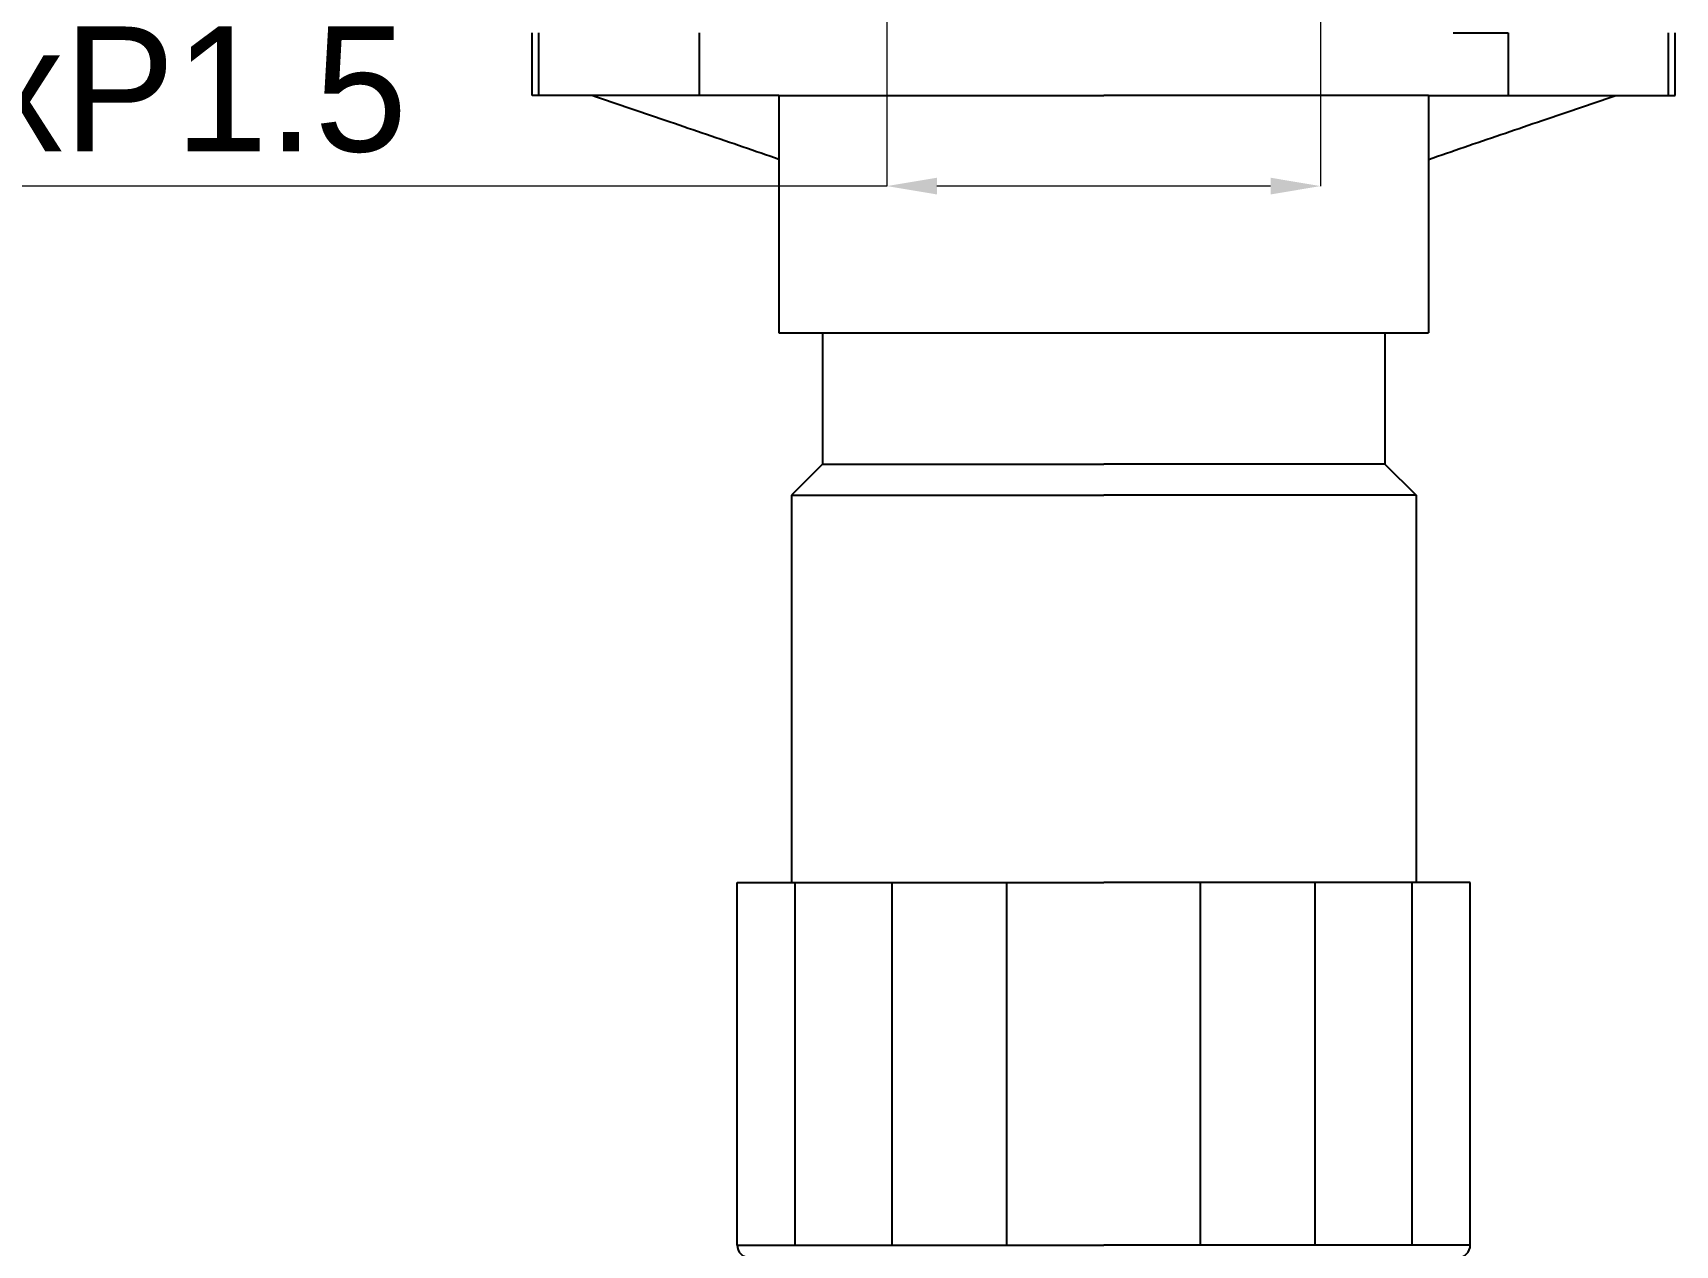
# Model space of a CAD drawing. Extents: x 0 to 1462, y 0 to 1072.
# Drawn here: x 911.5 to 1043, y 383.5 to 480.5 of the extents above; entities that cross this region are included whole.
import ezdxf

# ---------------------------------------------------------------- set-up
doc = ezdxf.new("R2010")
doc.units = 0
doc.header["$LTSCALE"] = 10
doc.header["$MEASUREMENT"] = 0
doc.header["$PDMODE"] = 3
doc.header["$PDSIZE"] = -10
doc.linetypes.add('CENTER', pattern=[2, 1.25, -0.25, 0.25, -0.25])
doc.layers.get('0').update_dxf_attribs({"linetype": 'CONTINUOUS'})
doc.layers.get('DEFPOINTS').update_dxf_attribs({"linetype": 'CONTINUOUS'})
doc.layers.add('1', color=7, linetype='CONTINUOUS')
doc.layers.add('文字', color=1, linetype='CONTINUOUS')
doc.styles.add('Daelim Dimension', font='')
doc.styles.get('Daelim Dimension').set_extended_font_data('나눔고딕')
doc.dimstyles.new('DEFAULT', dxfattribs={"dimscale": 2, "dimtxt": 2, "dimasz": 2, "dimexe": 0, "dimexo": 2, "dimgap": 1, "dimtad": 1, "dimdec": 0, "dimzin": 9, "dimdsep": 46, "dimtxsty": 'Daelim Dimension', "dimcen": 0.5, "dimclrd": 5, "dimclre": 5, "dimclrt": 256, "dimadec": 1, "dimazin": 0, "dimtfac": 1, "dimtdec": 0, "dimtix": 1, "dimtmove": 0, "dimatfit": 3, "dimfxl": 1, "dimtolj": 1, "dimtzin": 1, "dimlwd": 9, "dimlwe": 9, "dimarcsym": 0})

# ---------------------------------------------------------------- blocks, each defined once
blk = doc.blocks.new('*D9')
at = {"color": 5, "lineweight": 9, "ltscale": 0.5, "transparency": 16777216}
for p, q in [((979.91, 484.11), (979.91, 468.24)), ((1014.61, 484.11), (1014.61, 468.24)), ((979.91, 468.24), (876.42, 468.24)), ((1010.61, 468.24), (983.91, 468.24))]:
    blk.add_line(p, q, dxfattribs=at)
at = {"color": 5, "ltscale": 0.5, "transparency": 16777216}
for points in [[(983.91, 468.91), (983.91, 467.57), (979.91, 468.24)], [(1010.61, 468.91), (1010.61, 467.57), (1014.61, 468.24)]]:
    blk.add_solid(points, dxfattribs=at)
at = {"layer": 'DEFPOINTS', "color": 0, "ltscale": 0.5, "transparency": 16777216}
for p in [(979.91, 488.11), (1014.61, 488.11), (979.91, 468.24)]:
    blk.add_point(p, dxfattribs=at)
at = {"color": 7, "ltscale": 0.5, "transparency": 16777216, "insert": (911.41, 475.94), "char_height": 10, "attachment_point": 5, "style": 'Daelim Dimension'}
blk.add_mtext('\\A1;M35xP1.5', dxfattribs=at)

msp = doc.modelspace()

# ---------------------------------------------------------------- linework, layer by layer
at = {"color": 0, "linetype": 'Continuous'}
for p, q in [((951.52, 475.5), (951.52, 480.5)), ((952.06, 475.5), (952.06, 480.5)), ((964.89, 480.5), (964.89, 475.5)), ((964.89, 480.5), (964.89, 475.5)), ((1025.24, 480.5), (1029.63, 480.5)), ((1029.63, 480.5), (1029.63, 475.5)), ((1029.63, 480.5), (1029.63, 475.5)), ((1042.46, 475.5), (1042.46, 480.5)), ((1043, 475.5), (1043, 480.5)), ((971.26, 475.5), (951.52, 475.5)), ((971.26, 475.5), (964.89, 475.5)), ((971.26, 475.5), (971.26, 456.5)), ((971.26, 475.5), (971.26, 456.5)), ((1023.26, 475.5), (1023.26, 456.5)), ((1023.26, 475.5), (1029.63, 475.5)), ((1023.26, 475.5), (1043, 475.5)), ((1023.26, 475.5), (1023.26, 456.5)), ((971.26, 456.5), (1023.26, 456.5))]:
    msp.add_line(p, q, dxfattribs=at)
at = {"color": 0}
for p in [(971.26, 475.5), (1023.26, 475.5)]:
    msp.add_line(p, (997.26, 475.5), dxfattribs=at)
at = {"color": 0, "linetype": 'Continuous'}
for points, start_tangent, end_tangent in [([(971.26, 470.38), (968.4, 471.36), (962.55, 473.36), (956.28, 475.5)], (-0.946388, 0.323032), (-0.946248, 0.323443)), ([(1023.26, 470.38), (1026.11, 471.36), (1031.97, 473.36), (1038.24, 475.5)], (0.946388, 0.323032), (0.946248, 0.323443))]:
    msp.add_spline(points, degree=3, dxfattribs=dict(at, start_tangent=start_tangent, end_tangent=end_tangent))
at = {"layer": '1', "color": 0}
for p, q in [((974.76, 446), (972.26, 443.5)), ((974.76, 446), (997.26, 446)), ((1019.76, 446), (997.26, 446)), ((1019.76, 446), (1022.26, 443.5)), ((972.26, 443.5), (997.26, 443.5)), ((1022.26, 443.5), (997.26, 443.5)), ((967.92, 412.5), (997.26, 412.5)), ((967.92, 383.5), (967.92, 412.5)), ((972.57, 383.5), (972.57, 412.5)), ((980.32, 383.5), (980.32, 412.5)), ((989.5, 383.5), (989.5, 412.5)), ((1026.6, 412.5), (997.26, 412.5)), ((1005.01, 383.5), (1005.01, 412.5)), ((1014.19, 383.5), (1014.19, 412.5)), ((1021.95, 383.5), (1021.95, 412.5)), ((1026.6, 383.5), (1026.6, 412.5)), ((967.92, 383.5), (997.26, 383.5)), ((1026.6, 383.5), (997.26, 383.5))]:
    msp.add_line(p, q, dxfattribs=at)
for centre, start, end in [((968.92, 383.5), 180, 270), ((1025.6, 383.5), 270, 0)]:
    msp.add_arc(centre, 1, start, end, dxfattribs=at)
at = {"layer": '文字', "color": 0, "linetype": 'CENTER'}
for p, q in [((974.76, 456.5), (974.76, 446)), ((1019.76, 456.5), (1019.76, 446))]:
    msp.add_line(p, q, dxfattribs=at)
at = {"layer": '文字', "color": 0, "linetype": 'Continuous'}
for p, q in [((972.26, 443.5), (972.26, 412.5)), ((1022.26, 443.5), (1022.26, 412.5))]:
    msp.add_line(p, q, dxfattribs=at)

# ---------------------------------------------------------------- dimensions: what is measured, and where the dimension line sits
at = {"color": 5, "ltscale": 0.5}
dim = msp.add_linear_dim(base=(979.91, 468.24), p1=(1014.61, 488.11), p2=(979.91, 488.11), text='M35xP1.5', dimstyle='DEFAULT', override={"dimtxt": 5, "dimdec": 0, "dimclrd": 5, "dimclre": 5, "dimclrt": 7}, dxfattribs=at)
dim.commit()
dim.dimension.update_dxf_attribs({"geometry": '*D9', "text_midpoint": (911.41, 468.24), "dimtype": 128})

doc.saveas('drawing.dxf')
